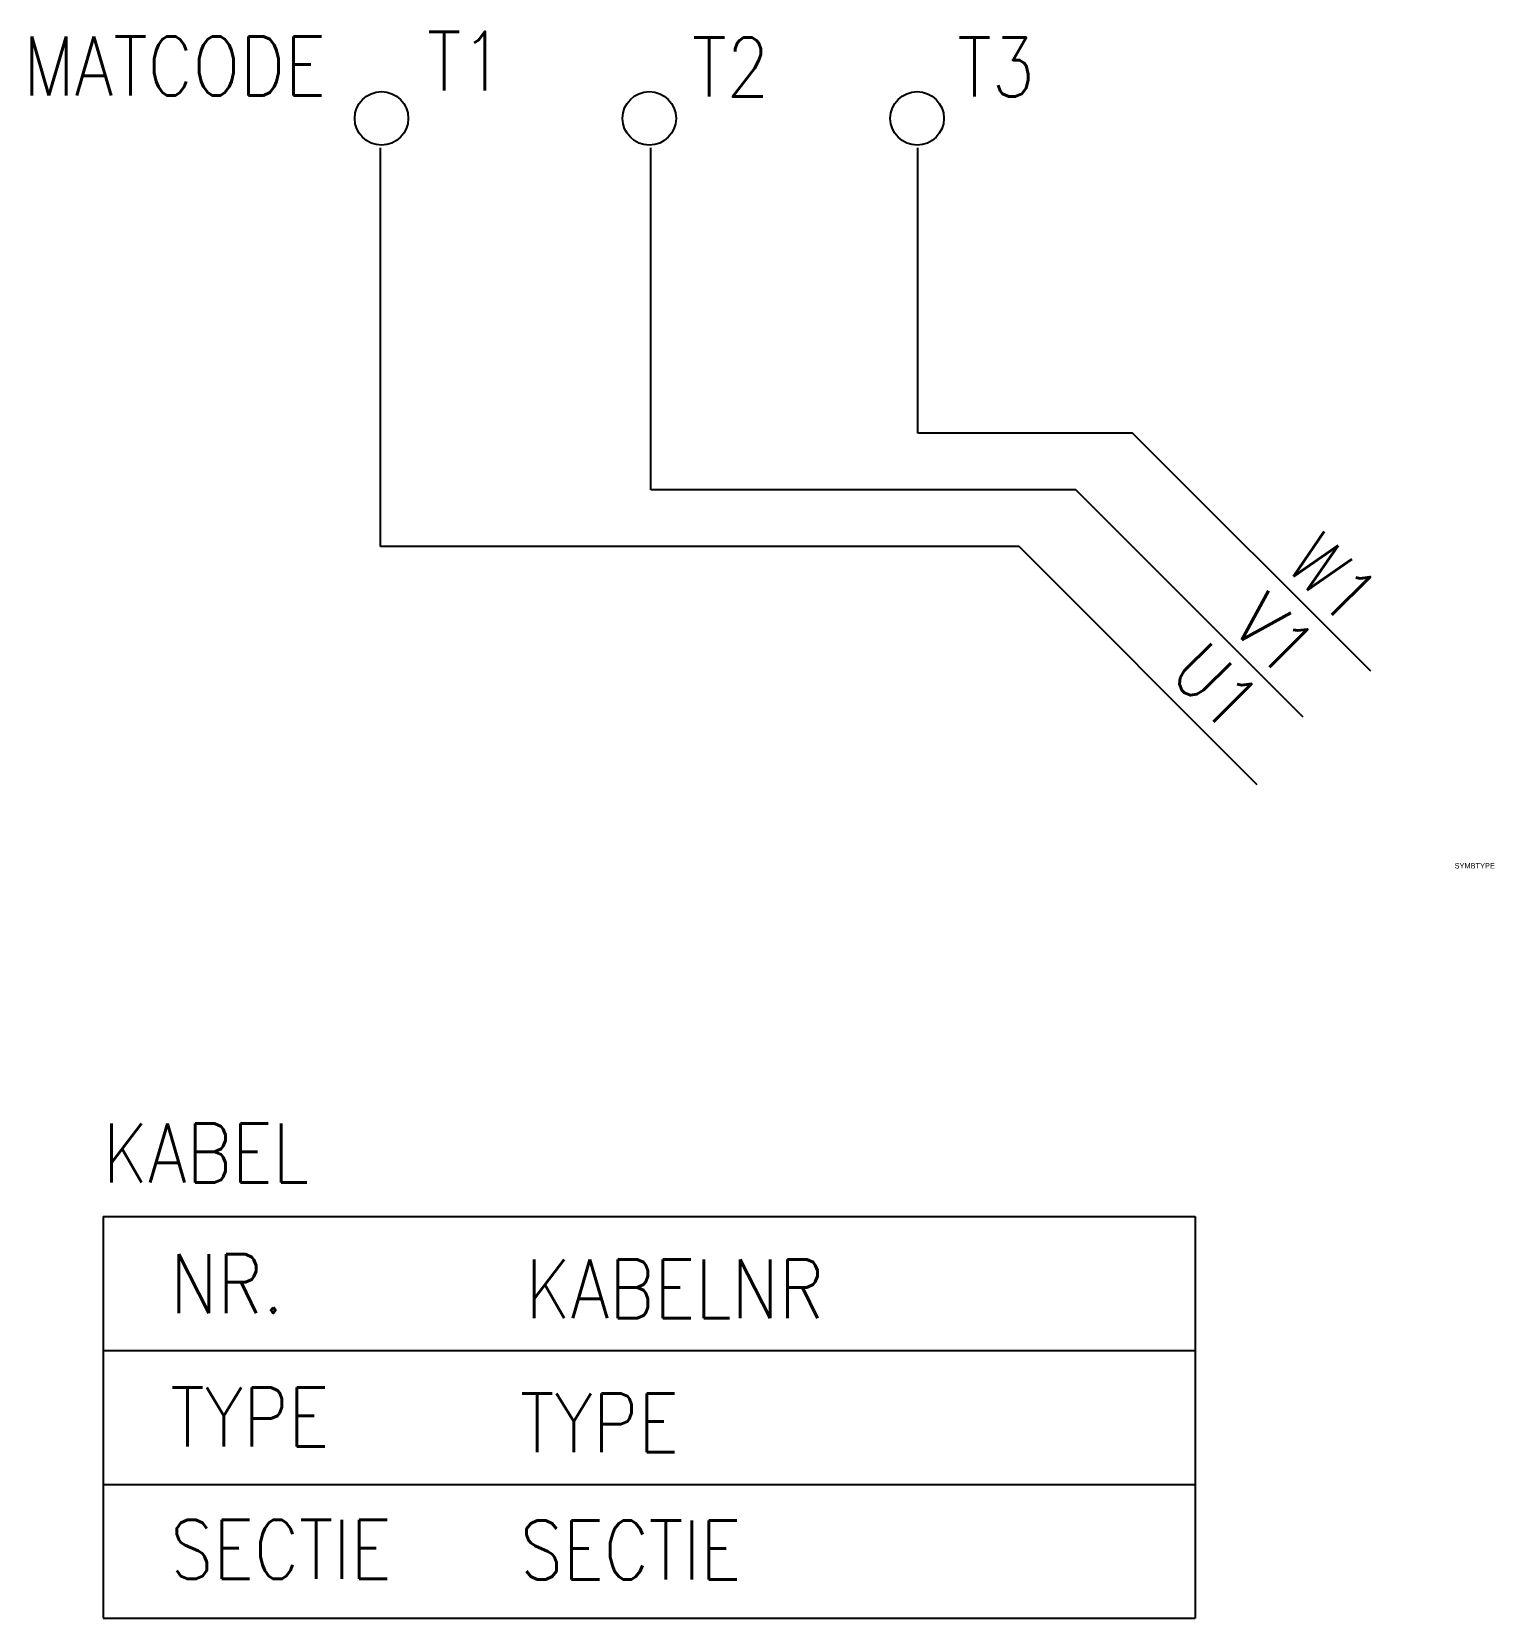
# Model space of a CAD drawing. Extents: x 194.4 to 249, y 51 to 110.2.
import ezdxf
from ezdxf.enums import TextEntityAlignment as Align

# ---------------------------------------------------------------- set-up
doc = ezdxf.new("R2010")
doc.units = 0
doc.header["$MEASUREMENT"] = 0
doc.linetypes.add('DASHED', pattern=[19.05, 12.7, -6.35])
doc.layers.get('0').update_dxf_attribs({"linetype": 'CONTINUOUS'})
doc.layers.add('1', color=8, linetype='CONTINUOUS')
doc.layers.add('10', color=8, linetype='DASHED')
doc.styles.add('ROMANS', font='ROMANS.SHX')

msp = doc.modelspace()

# ---------------------------------------------------------------- linework, layer by layer
at = {"layer": '1'}
for p, q in [((207.458, 91.021), (207.458, 105.91)), ((217.56, 93.142), (217.56, 105.91)), ((227.521, 95.263), (227.521, 105.91)), ((235.548, 95.263), (227.521, 95.263)), ((244.446, 86.365), (235.548, 95.263)), ((233.427, 93.142), (217.56, 93.142)), ((241.912, 84.657), (233.427, 93.142)), ((231.305, 91.021), (207.458, 91.021)), ((240.203, 82.123), (231.305, 91.021)), ((197.112, 66), (237.888, 66)), ((197.112, 66), (197.112, 51)), ((237.888, 66), (237.888, 51)), ((197.112, 61), (237.888, 61)), ((197.112, 56), (237.888, 56)), ((197.112, 51), (237.888, 51))]:
    msp.add_line(p, q, dxfattribs=at)
for centre in [(207.5, 107.014), (217.5, 107.014), (227.5, 107.014)]:
    msp.add_circle(centre, 1, dxfattribs=at)

# ---------------------------------------------------------------- texts
at = {"flags": 1}
msp.add_attdef('SYMBTYPE', (247.569, 79), 'ML', height=0.2, dxfattribs=at)
at = {"layer": '1', "style": 'ROMANS', "width": 0.85}
for s, p in [('W1', (241.188, 90.27)), ('V1', (239.161, 88.009)), ('U1', (236.868, 86.178))]:
    msp.add_text(s, height=2, rotation=315, dxfattribs=at).set_placement(p)
for s, p in [('KABEL', (197.102, 67.272)), ('NR.', (199.612, 62.396)), ('TYPE', (199.612, 57.413)), ('SECTIE', (199.612, 52.47))]:
    msp.add_text(s, height=2.2, dxfattribs=at).set_placement(p)
for tag, p in [('KABELNR', (212.879, 62.202)), ('TYPE', (212.674, 57.2)), ('SECTIE', (212.674, 52.449))]:
    msp.add_attdef(tag, p, '', height=2.2, dxfattribs=at)
at = {"layer": '10', "style": 'ROMANS', "width": 0.85}
for tag, p in [('T1', (209.198, 108.048)), ('T2', (219.1, 107.829)), ('T3', (229.003, 107.829))]:
    msp.add_attdef(tag, p, '', height=2.2, dxfattribs=at)
msp.add_attdef('MATCODE', text='', height=2.2, dxfattribs=at).set_placement((205.42, 107.871), align=Align.RIGHT)

doc.saveas('drawing.dxf')
